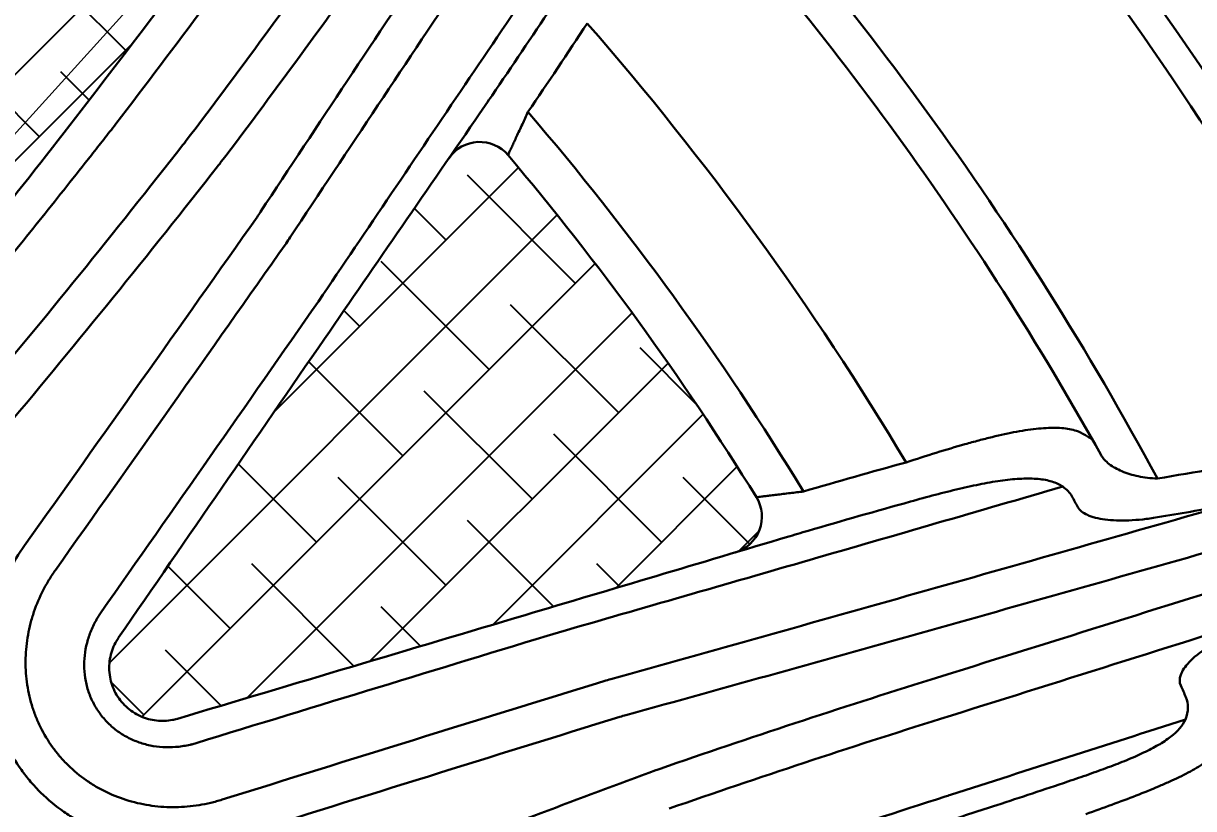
# Model space of a CAD drawing. Header units: inches. Extents: x 975 to 1816, y 133 to 420.
# Drawn here: x 1582.65 to 1601.83, y 296.16 to 309.02 of the extents above; entities that cross this region are included whole.
import ezdxf

# ---------------------------------------------------------------- set-up
doc = ezdxf.new("R2010")
doc.units = ezdxf.units.IN
doc.header["$MEASUREMENT"] = 0
doc.linetypes.add('CENTER', pattern=[2, 1.25, -0.25, 0.25, -0.25])
doc.layers.get('0').update_dxf_attribs({"lineweight": 30})
doc.layers.add('Center', color=1, linetype='CENTER', lineweight=18)
doc.layers.add('FORMAT', color=7, linetype='Continuous')
doc.styles.add('TCVN', font='tcvn+7284-2003r.ttf', dxfattribs={"height": 2.5})
doc.dimstyles.new('TCVN', dxfattribs={"dimtxt": 2.5, "dimasz": 3, "dimexe": 0.1, "dimexo": 0.0625, "dimgap": 0.09, "dimtad": 0, "dimtoh": 1, "dimdec": 0, "dimzin": 0, "dimdsep": 46, "dimtxsty": 'TCVN', "dimcen": 0.09, "dimclrd": 2, "dimclre": 2, "dimclrt": 1, "dimadec": 0, "dimazin": 0, "dimtfac": 1, "dimtdec": 0, "dimtofl": 0, "dimtmove": 0, "dimatfit": 3, "dimfxl": 1, "dimtolj": 1, "dimtzin": 0, "dimlwd": 18, "dimlwe": 18, "dimarcsym": 0})
pattern_1 = [(45, (0, 0), (-0.7071067811865476, 0.7071067811865476), []), (135, (0, 0), (-2.121320343559642, 0.7071067811865477), [2.5, -1.5])]

# ---------------------------------------------------------------- blocks, each defined once
blk = doc.blocks.new('*D74')
at = {"layer": 'Center', "color": 2, "linetype": 'Continuous', "lineweight": 18, "transparency": 16777216}
for p, q in [((1611.119503879612, 353.3944223438949), (1591.19814560088, 326.2673671828961)), ((1614.119503879613, 353.394422343895), (1611.119503879612, 353.3944223438949))]:
    blk.add_line(p, q, dxfattribs=at)
at = {"layer": 'Center', "color": 2, "lineweight": 18, "transparency": 16777216}
for p, q in [((1554.505716209793, 276.4255789259862), (1554.685716209793, 276.4255789259863)), ((1554.595716209793, 276.3355789259863), (1554.595716209793, 276.5155789259861))]:
    blk.add_line(p, q, dxfattribs=at)
at = {"layer": 'Center', "color": 2, "transparency": 16777216}
blk.add_solid([(1590.795142869767, 326.5633212312131), (1591.601148331993, 325.9714131345792), (1589.422421310978, 323.8493507962162)], dxfattribs=at)
at = {"layer": 'Defpoints', "color": 0, "transparency": 16777216}
for p in [(1589.422421310978, 323.8493507962162), (1519.769011108607, 229.0018070557562)]:
    blk.add_point(p, dxfattribs=at)
at = {"layer": 'Center', "color": 1, "transparency": 16777216, "insert": (1617.209503879613, 353.3944223438949), "char_height": 2.5, "attachment_point": 5, "style": 'TCVN'}
blk.add_mtext('\\A1;∅118', dxfattribs=at)
blk = doc.blocks.new('*D75')
at = {"layer": 'Center', "color": 2, "linetype": 'Continuous', "lineweight": 18, "transparency": 16777216}
for p, q in [((1614.022060427588, 341.9584948970437), (1566.443260347667, 289.4905608741471)), ((1617.022060427588, 341.9584948970437), (1614.022060427588, 341.9584948970437))]:
    blk.add_line(p, q, dxfattribs=at)
at = {"layer": 'Center', "color": 2, "lineweight": 18, "transparency": 16777216}
for p, q in [((1554.505716209793, 276.4255789259865), (1554.685716209793, 276.4255789259865)), ((1554.595716209793, 276.3355789259866), (1554.595716209793, 276.5155789259866))]:
    blk.add_line(p, q, dxfattribs=at)
at = {"layer": 'Center', "color": 2, "transparency": 16777216}
blk.add_solid([(1566.072871337685, 289.8264358230264), (1566.813649357649, 289.154685925268), (1564.428010654392, 287.2682268142552)], dxfattribs=at)
at = {"layer": 'Defpoints', "color": 0, "transparency": 16777216}
for p in [(1564.428010654392, 287.2682268142552), (1544.763421765194, 265.5829310377179)]:
    blk.add_point(p, dxfattribs=at)
at = {"layer": 'Center', "color": 1, "transparency": 16777216, "insert": (1619.737060427588, 341.9584948970437), "char_height": 2.5, "attachment_point": 5, "style": 'TCVN'}
blk.add_mtext('\\A1;∅29', dxfattribs=at)

msp = doc.modelspace()

# ---------------------------------------------------------------- hatches: boundary and pattern name
at = {"layer": 'FORMAT'}
h = msp.add_hatch(dxfattribs=at)
h.set_pattern_fill('ANSI38', color=3, scale=8)
h.set_pattern_definition(pattern_1)
h.paths.add_polyline_path([(1554.595716209793, 336.2636068212562, 0.414213562373095), (1494.667688314523, 276.3355789259863, 0.414213562373095), (1554.595716209793, 216.4075510307163), (1554.595716209793, 217.5875510307165, -0.4142135623730951), (1495.757688314523, 276.4255789259864, -0.4142135623730951), (1554.595716209793, 335.2636068212563)])
h.paths.add_polyline_path([(1554.595716209793, 336.2636068212562), (1554.595716209793, 335.2636068212563, -0.4142135623730951), (1613.433744105063, 276.4255789259864, -0.4142135623730951), (1554.595716209793, 217.5875510307165), (1554.595716209793, 216.4075510307163, 0.414213562373095), (1614.523744105063, 276.3355789259863, 0.414213562373095)])
h.paths.add_polyline_path([(1560.855499231678, 334.3342656695384), (1566.534810445013, 333.4354196637688), (1567.472736711903, 339.3616574515965), (1561.793425498568, 340.2605034573661)], flags=9)
h = msp.add_hatch(dxfattribs=at)
h.set_pattern_fill('ANSI38', color=3, scale=8)
h.set_pattern_definition(pattern_1)
edge = h.paths.add_edge_path()
edge.add_spline(control_points=[(1585.09372971494, 297.6097111451003), (1585.011545229581, 297.5938584004538), (1584.922982078155, 297.5894635040532), (1584.834697207075, 297.5990847137381)], knot_values=[0.009254167133850674, 0.009254167133850674, 0.009254167133850674, 0.009254167133850674, 0.01065350302565996, 0.01065350302565996, 0.01065350302565996, 0.01065350302565996], degree=3, periodic=0)
edge.add_spline(control_points=[(1584.834697207075, 297.5990847137381), (1584.745777287315, 297.6087751304845), (1584.654949832194, 297.633077547466), (1584.570692411603, 297.6711520821382)], knot_values=[0.007842854866893234, 0.007842854866893234, 0.007842854866893234, 0.007842854866893234, 0.009254167133850676, 0.009254167133850676, 0.009254167133850676, 0.009254167133850676], degree=3, periodic=0)
edge.add_spline(control_points=[(1584.570692411603, 297.6711520821382), (1584.485667844704, 297.7095732775381), (1584.405023397348, 297.7630386267993), (1584.336001643447, 297.8273235877409)], knot_values=[0.006418569975693919, 0.006418569975693919, 0.006418569975693919, 0.006418569975693919, 0.00784285486689323, 0.00784285486689323, 0.00784285486689323, 0.00784285486689323], degree=3, periodic=0)
edge.add_spline(control_points=[(1584.336001643447, 297.8273235877409), (1584.267436389365, 297.8911833773233), (1584.208418561949, 297.9674526641868), (1584.163797077866, 298.0499115456956)], knot_values=[0.005004271222371722, 0.005004271222371722, 0.005004271222371722, 0.005004271222371722, 0.00641856997569392, 0.00641856997569392, 0.00641856997569392, 0.00641856997569392], degree=3, periodic=0)
edge.add_spline(control_points=[(1584.163797077866, 298.0499115456956), (1584.119587653578, 298.1316089556766), (1584.088321317911, 298.2216139879577), (1584.072262778202, 298.3123550961881)], knot_values=[0.003603259343549677, 0.003603259343549677, 0.003603259343549677, 0.003603259343549677, 0.005004271222371723, 0.005004271222371723, 0.005004271222371723, 0.005004271222371723], degree=3, periodic=0)
edge.add_spline(control_points=[(1584.072262778202, 298.3123550961881), (1584.054870646592, 298.410631858913), (1584.054944723785, 298.5127373079407), (1584.070986567941, 298.608175705766)], knot_values=[0.002081712490369221, 0.002081712490369221, 0.002081712490369221, 0.002081712490369221, 0.003603259343549676, 0.003603259343549676, 0.003603259343549676, 0.003603259343549676], degree=3, periodic=0)
edge.add_spline(control_points=[(1584.070986567941, 298.608175705766), (1584.086990508512, 298.7033886022463), (1584.119162228332, 298.7946846264248), (1584.161999861678, 298.8746779504259)], knot_values=[0.0005656201739906884, 0.0005656201739906884, 0.0005656201739906884, 0.0005656201739906884, 0.002081712490369221, 0.002081712490369221, 0.002081712490369221, 0.002081712490369221], degree=3, periodic=0)
edge.add_spline(control_points=[(1584.161999861678, 298.8746779504259), (1584.174938352417, 298.8988387828759), (1584.189788573118, 298.9234925680542), (1584.203622247043, 298.9443786148622)], knot_values=[0.0001137027218268011, 0.0001137027218268011, 0.0001137027218268011, 0.0001137027218268011, 0.0005656201739906881, 0.0005656201739906881, 0.0005656201739906881, 0.0005656201739906881], degree=3, periodic=0)
edge.add_spline(control_points=[(1584.212695722088, 298.9578044395939), (1585.342602389342, 300.5965962492851), (1586.469005976803, 302.2303072689966), (1587.588037192861, 303.8533255631731)], knot_values=[0, 0, 0, 0, 1, 1, 1, 1], degree=3, periodic=0)
edge.add_spline(control_points=[(1587.588037192861, 303.8533255631731), (1588.265772938643, 304.836298601134), (1588.946339662689, 305.8233776277809), (1589.628781525613, 306.813176314666)], knot_values=[0.1983692280355167, 0.1983692280355167, 0.1983692280355167, 0.1983692280355167, 1, 1, 1, 1], degree=3, periodic=0)
edge.add_arc((1590.130160229912, 306.4674880231721), 0.6089999999999338, 40.21220339201341, 145.4146914502996, ccw=False)
edge.add_arc((1554.595716209793, 276.4255789259872), 47.14084945843492, 31.787796607986593, 40.21220339201261, ccw=False)
edge.add_arc((1594.148016706499, 300.9373830097483), 0.6089999999999999, -73.414691450313, 31.787796607988923, ccw=False)
edge.add_spline(control_points=[(1594.321851268486, 300.3537199690655), (1593.169608827766, 300.0105432626051), (1592.020533964209, 299.6683099675827), (1590.876241244023, 299.3275009563342)], knot_values=[0, 0, 0, 0, 0.8016310740845489, 0.8016310740845489, 0.8016310740845489, 0.8016310740845489], degree=3, periodic=0)
edge.add_spline(control_points=[(1590.876241244023, 299.3275009563342), (1588.986860754552, 298.7647796481151), (1587.085028284904, 298.1983497197347), (1585.177286102495, 297.6301596793417)], knot_values=[0, 0, 0, 0, 1, 1, 1, 1], degree=3, periodic=0)
h.paths.add_polyline_path([(1584.085056992498, 282.6338444026755), (1589.085056992498, 282.6338444026755), (1589.085056992498, 288.6338444026755), (1584.085056992498, 288.6338444026755)], flags=9)
h.paths.add_polyline_path([(1553.095131368352, 311.564512335263), (1556.095131368352, 311.564512335263), (1556.095131368352, 317.564512335263), (1553.095131368352, 317.564512335263)], flags=9)
h = msp.add_hatch(dxfattribs=at)
h.set_pattern_fill('ANSI38', color=3, scale=8)
h.set_pattern_definition([(45, (1579.375642715103, 312.1128708577362), (-0.7071067811865476, 0.7071067811865476), []), (135, (1579.375642715103, 312.1128708577362), (-2.121320343559642, 0.7071067811865477), [2.5, -1.5])])
edge = h.paths.add_edge_path()
edge.add_spline(control_points=[(1583.414641419272, 307.3510824555394), (1584.298987844265, 308.489652109527), (1585.172242466553, 309.6456313742179), (1586.032262951268, 310.816925810743)], knot_values=[0, 0, 0, 0, 0.8877552836719962, 0.8877552836719962, 0.8877552836719962, 0.8877552836719962], degree=3, periodic=0)
edge.add_arc((1585.540693586752, 311.176426241728), 0.609000000000018, 323.8207987503113, 408.3155353984253)
edge.add_arc((1554.595716209792, 276.4255789259869), 47.14084945843526, 48.3155353984174, 59.6844646015827)
edge.add_arc((1578.083212096177, 316.5946036964433), 0.6090000000000293, 59.68446460159142, 144.7074866768826)
edge.add_spline(control_points=[(1575.102080211933, 313.3905116893189), (1575.911646226393, 314.5834124918572), (1576.741197320094, 315.7711442287296), (1577.589403581183, 316.951022201193)], knot_values=[0.1122447163091316, 0.1122447163091316, 0.1122447163091316, 0.1122447163091316, 0.9999999999999999, 0.9999999999999999, 0.9999999999999999, 0.9999999999999999], degree=3, periodic=0)
edge.add_spline(control_points=[(1575.102048231548, 313.3904645659966), (1574.173260285544, 312.0218884253684), (1573.262249374466, 310.6340157129682), (1571.92341840631, 308.5232391141046), (1571.481741408383, 307.8147961186631), (1570.607707534213, 306.3881024409738), (1570.175197018506, 305.6695916934505), (1568.892801216473, 303.5008045822807), (1568.06291799105, 302.0455511325888), (1566.461057413276, 299.132112143248), (1565.688561067285, 297.6741214250756), (1564.939984443965, 296.2072960503235)], knot_values=[0, 0, 0, 0, 0.2499999999999997, 0.2499999999999997, 0.3749999999999996, 0.3749999999999996, 0.4999999999999993, 0.4999999999999993, 0.7499999999999996, 0.7499999999999996, 0.9973512721358143, 0.9973512721358143, 0.9973512721358143, 0.9973512721358143], degree=3, periodic=0)
edge.add_arc((1554.505716209793, 276.4255789259863), 22.3649342938885, 45.44178894970838, 62.18968447370389, ccw=False)
edge.add_spline(control_points=[(1570.197704380011, 292.3614439240246), (1570.778458818105, 292.9427944983623), (1571.355701319887, 293.5295585748355), (1572.509084219298, 294.7201690788997), (1573.085338192058, 295.324360897106), (1574.80163876682, 297.1522548137119), (1575.929226939352, 298.3912707350692), (1577.595304354513, 300.2808230939389), (1578.144885297669, 300.914084139564), (1579.231450105606, 302.1859906987481), (1579.768626788237, 302.8248547266788), (1581.36204750544, 304.7500566438719), (1582.400189445297, 306.0450067424476), (1583.414606484812, 307.3510374784794)], knot_values=[0.00158669750916384, 0.00158669750916384, 0.00158669750916384, 0.00158669750916384, 0.1249999999999999, 0.1249999999999999, 0.2499999999999998, 0.2499999999999998, 0.4999999999999992, 0.4999999999999992, 0.6249999999999991, 0.6249999999999991, 0.749999999999999, 0.749999999999999, 1, 1, 1, 1], degree=3, periodic=0)
edge = h.paths.add_edge_path()
edge.add_spline(control_points=[(1564.939984443966, 296.207296050324), (1564.931986380423, 296.1916239571972), (1564.923991047451, 296.1759508555451), (1564.915998444745, 296.1602767456048)], knot_values=[0.9973512721357821, 0.9973512721357821, 0.9973512721357821, 0.9973512721357821, 0.9999940626401308, 0.9999940626401308, 0.9999940626401308, 0.9999940626401308], degree=3, periodic=0)
edge.add_spline(control_points=[(1564.915998603455, 296.1602770568471), (1564.888467476458, 296.1062863951428), (1564.86089034061, 296.0521299980632), (1564.833267627348, 295.9978074471654)], knot_values=[1.481800884249389e-06, 1.481800884249389e-06, 1.481800884249389e-06, 1.481800884249389e-06, 1, 1, 1, 1], degree=3, periodic=0)
edge.add_spline(control_points=[(1564.833267627348, 295.9978074471654), (1564.789284938454, 295.9113115322457), (1564.749521639347, 295.8235831450854), (1564.67811603377, 295.6457433362513), (1564.64641977268, 295.5553926380643), (1564.564175608894, 295.2838926510054), (1564.526007703347, 295.1016808997372), (1564.492065853817, 294.8262375844852), (1564.484663045013, 294.7340648716072), (1564.477708768062, 294.5488625613757), (1564.478192137903, 294.4555455253982), (1564.491475317429, 294.1780570588095), (1564.515848635366, 293.9953076917548), (1564.576062230457, 293.7232792787157), (1564.600105927414, 293.632949560453), (1564.656601466146, 293.4527849473625), (1564.689168655172, 293.3627733257413), (1564.798338397735, 293.0982106005724), (1564.886696033225, 292.9274563236263), (1565.045225722148, 292.6794133840315), (1565.102427923715, 292.5981011763848), (1565.226476506223, 292.4383345627125), (1565.29244427889, 292.361062778603), (1565.431344653117, 292.2129850193705), (1565.504433585832, 292.1419756153812), (1565.658134548923, 292.0061822413352), (1565.73904609737, 291.9411833738097), (1565.907448863686, 291.8187836849083), (1565.994835999459, 291.7614969118733), (1566.172236681515, 291.6568291210468), (1566.262427948632, 291.609262360579), (1566.445681642796, 291.5231639765635), (1566.538742770421, 291.4846345807742), (1566.727721708527, 291.4163875908176), (1566.823909675937, 291.3866267232518), (1567.016509714682, 291.3365361792295), (1567.112883994117, 291.3161926943934), (1567.303881684898, 291.2845638108203), (1567.398818575438, 291.2731947289108), (1567.682402770444, 291.2515717776396), (1567.869809907322, 291.2536810811458), (1568.149851797672, 291.2808566404187), (1568.242320148564, 291.2939016963296), (1568.424411839465, 291.3274997861159), (1568.514263692671, 291.348075677342), (1568.780595658575, 291.4210056263148), (1568.953896359257, 291.4844575998109), (1569.292770099264, 291.6429172561576), (1569.454910853429, 291.7364191930725), (1569.762834733681, 291.9513768037402), (1569.90898123795, 292.0729919976192), (1570.046434314466, 292.2102201433938)], knot_values=[0, 0, 0, 0, 0.03124999999999984, 0.03124999999999984, 0.06249999999999968, 0.06249999999999968, 0.1249999999999987, 0.1249999999999987, 0.1562499999999982, 0.1562499999999982, 0.1874999999999978, 0.1874999999999978, 0.2499999999999982, 0.2499999999999982, 0.2812499999999985, 0.2812499999999985, 0.3124999999999988, 0.3124999999999988, 0.3750000000000006, 0.3750000000000006, 0.4062500000000011, 0.4062500000000011, 0.4375000000000015, 0.4375000000000015, 0.4687500000000019, 0.4687500000000019, 0.5000000000000023, 0.5000000000000023, 0.5312500000000028, 0.5312500000000028, 0.5625000000000031, 0.5625000000000031, 0.5937500000000036, 0.5937500000000036, 0.6250000000000039, 0.6250000000000039, 0.6562500000000043, 0.6562500000000043, 0.6875000000000047, 0.6875000000000047, 0.7500000000000053, 0.7500000000000053, 0.781250000000005, 0.781250000000005, 0.8125000000000047, 0.8125000000000047, 0.8750000000000031, 0.8750000000000031, 0.9375000000000016, 0.9375000000000016, 1, 1, 1, 1], degree=3, periodic=0)
edge.add_spline(control_points=[(1570.046434314466, 292.2102201433938), (1570.089561531357, 292.2532767861147), (1570.132544991209, 292.2962389161697), (1570.175385412721, 292.3391064417365)], knot_values=[0, 0, 0, 0, 0.9999950961082736, 0.9999950961082736, 0.9999950961082736, 0.9999950961082736], degree=3, periodic=0)
edge.add_spline(control_points=[(1570.175385437251, 292.3391064662824), (1570.18282566006, 292.3465513963436), (1570.190265308153, 292.3539972160636), (1570.197704380011, 292.3614439240246)], knot_values=[5.856511120159743e-06, 5.856511120159743e-06, 5.856511120159743e-06, 5.856511120159743e-06, 0.00158669750916384, 0.00158669750916384, 0.00158669750916384, 0.00158669750916384], degree=3, periodic=0)
edge.add_arc((1554.505716209793, 276.4255789259864), 22.36493429388836, 45.44178894970827, 62.18968447370253)
h.paths.add_polyline_path([(1537.243808106908, 292.4486000115661), (1542.493808106908, 292.4486000115661), (1542.493808106908, 298.4486000115661), (1537.243808106908, 298.4486000115661)], flags=9)

# ---------------------------------------------------------------- linework, layer by layer
for radius in [58.8380278952699, 58.4030278952699, 57.08507566618621]:
    msp.add_circle((1554.595716209793, 276.4255789259864), radius)
for centre, radius, start, end in [((1554.595716209793, 276.4255789259864), 56.59298112867658, 27.11874919822699, 44.8812508017789), ((1554.595716209793, 276.4255789259864), 52.98550985273558, 28.32161408862386, 43.67838591136719), ((1554.595716209793, 276.4255789259864), 52.36155712149036, 29.16907620466799, 42.83092379532769), ((1554.595716209793, 276.4255789259864), 49.53270725694753, 30.85318686609788, 41.14681313389973), ((1554.595716209793, 276.4255789259864), 47.84806192457121, 31.39453723787193, 40.60546276212933), ((1590.130160229912, 306.4674880231721), 0.6089999999999912, 40.21220339200984, 145.4146914503102), ((1554.595716209793, 276.4255789259864), 47.14084945843546, 31.78779660798754, 40.21220339201109), ((1594.148016706499, 300.9373830097483), 0.6089999999999833, 286.5853085496848, 31.78779660798892)]:
    msp.add_arc(centre, radius, start, end)
for points, knots in [([(1586.539708653781, 305.9318737186245), (1587.484948862918, 307.3627020383868), (1588.43779313615, 308.7980304983408), (1590.356848813104, 311.6776529044521), (1591.321092781227, 313.1189765307332), (1592.288901689638, 314.5617960894494)], [0, 0, 0, 0, 0.5, 0.5, 1, 1, 1, 1]), ([(1592.824604696485, 314.1897673228524), (1591.849022819948, 312.7394000616289), (1590.876755812688, 311.2905597061407), (1588.941033012776, 308.3960743659175), (1587.979722593803, 306.9536543963909), (1587.025380247132, 305.5155622709416)], [0, 0, 0, 0, 0.5, 0.5, 1, 1, 1, 1]), ([(1587.487361290673, 304.461781627397), (1588.285224604604, 305.6428041445863), (1589.087173726067, 306.8281723048057), (1590.293632828544, 308.6091441444578), (1590.696444582029, 309.2033927949703), (1591.503370875298, 310.3931090702084), (1591.907571206346, 310.9887029334778), (1592.311945154639, 311.5842365550629)], [0, 0, 0, 0, 0.4999999999999998, 0.4999999999999998, 0.7499999999999999, 0.7499999999999999, 1, 1, 1, 1]), ([(1570.175302746278, 292.3390237230531), (1570.763615160031, 292.9277074899954), (1571.348334283761, 293.5219537537481), (1572.509084219298, 294.7201690788997), (1573.085338192058, 295.324360897106), (1574.80163876682, 297.1522548137119), (1575.929226939352, 298.3912707350692), (1577.595304354513, 300.2808230939389), (1578.144885297669, 300.914084139564), (1579.231450105606, 302.1859906987481), (1579.768626788237, 302.8248547266788), (1581.36204750544, 304.7500566438719), (1582.400189445297, 306.0450067424476), (1583.414606484812, 307.3510374784794)], [0, 0, 0, 0, 0.1249999999999999, 0.1249999999999999, 0.2499999999999998, 0.2499999999999998, 0.4999999999999992, 0.4999999999999992, 0.6249999999999991, 0.6249999999999991, 0.749999999999999, 0.749999999999999, 1, 1, 1, 1]), ([(1584.169634157325, 307.3731235660279), (1584.10311037179, 307.2881045844283), (1584.03607322888, 307.2025990374892), (1583.90223056883, 307.0322234025439), (1583.701184857053, 306.7768090572238), (1583.230104237546, 306.1818878031576), (1582.280031613519, 304.9962421007752), (1581.452066996005, 303.987219553719), (1580.335905958593, 302.6483913005449), (1579.771721429483, 301.9822451099287), (1578.631018259143, 300.6565693514626), (1578.054351783006, 299.99687344722), (1576.306573637197, 298.0288847242042), (1575.122043201178, 296.7365831191517), (1573.31700387102, 294.8282165710867), (1572.711558973892, 294.1981048019396), (1571.797832039356, 293.2618721274127), (1571.339578599344, 292.7959896338342), (1570.802535628897, 292.2563526686749), (1570.571859013196, 292.0259120981368), (1570.417960295796, 291.8724698430804), (1570.340709327603, 291.7955983275357), (1570.263890341236, 291.7193047979036)], [0, 0, 0, 0, 0.01562500000000042, 0.01562500000000042, 0.03125000000000084, 0.0625000000000012, 0.1250000000000008, 0.2500000000000006, 0.2500000000000006, 0.3750000000000003, 0.3750000000000003, 0.5000000000000001, 0.5000000000000001, 0.7499999999999999, 0.7499999999999999, 0.8749999999999999, 0.8749999999999999, 0.9374999999999999, 0.96875, 0.984375, 0.984375, 1, 1, 1, 1]), ([(1590.830182430601, 307.367632335784), (1590.796496403276, 307.2954623539206), (1590.76485746034, 307.2274578719675), (1590.722370286251, 307.1359199149396), (1590.708961370648, 307.1069913254913), (1590.683746426406, 307.0525329546296), (1590.672023602007, 307.0271825179346), (1590.651016099164, 306.9817138986606), (1590.641629178646, 306.9613749056414), (1590.625174736028, 306.9256987655477), (1590.618059104175, 306.9102570891738), (1590.601052324254, 306.8733349959862), (1590.595228278143, 306.8606708184644), (1590.595228278143, 306.8606708184644)], [0, 0, 0, 0, 0.2499999999999944, 0.2499999999999944, 0.3749999999999917, 0.3749999999999917, 0.4999999999999889, 0.4999999999999889, 0.6249999999999861, 0.6249999999999861, 0.7499999999999833, 0.7499999999999833, 1, 1, 1, 1]), ([(1570.710113683924, 290.7119384365498), (1572.002988727567, 291.988186513853), (1573.278435586565, 293.2874891824631), (1575.164959816645, 295.2713840400088), (1575.78935414121, 295.9385136045156), (1576.719225344218, 296.9480048872356), (1577.028062075822, 297.2859685381717), (1577.643482958867, 297.9648422680308), (1577.950173974373, 298.3058745035787), (1579.474912734497, 300.0150025032893), (1580.668977375142, 301.3972983468294), (1582.422122256521, 303.4927957308776), (1583.000171548838, 304.1949742243824), (1584.143704312793, 305.6065977100095), (1584.709403286514, 306.3163285157067), (1585.267595654763, 307.0280566800221)], [0, 0, 0, 0, 0.2500000000000002, 0.2500000000000002, 0.3750000000000002, 0.3750000000000002, 0.4375000000000003, 0.4375000000000003, 0.5000000000000003, 0.5000000000000003, 0.7500000000000004, 0.7500000000000004, 0.8750000000000002, 0.8750000000000002, 1, 1, 1, 1]), ([(1585.836541720439, 306.675387306619), (1585.27232695435, 305.9570105945034), (1584.70052351536, 305.2406506398024), (1583.544646220897, 303.8158431071735), (1582.960354559739, 303.1071070758294), (1581.18826890949, 300.9920440715021), (1579.981292890811, 299.5968466931554), (1578.440039831957, 297.8717857397479), (1578.130025838639, 297.5275754349365), (1577.507933366457, 296.8423775567518), (1577.19574679954, 296.5012666127941), (1576.255783176311, 295.482378539448), (1575.624603427977, 294.8090444915913), (1573.717542838578, 292.8067245661803), (1572.428167691497, 291.4953870210531), (1571.121079744453, 290.2073981243144)], [0, 0, 0, 0, 0.1250000000000001, 0.1250000000000001, 0.2500000000000003, 0.2500000000000003, 0.5, 0.5, 0.5625000000000001, 0.5625000000000001, 0.6250000000000001, 0.6250000000000001, 0.7500000000000001, 0.7500000000000001, 1, 1, 1, 1]), ([(1587.025380247132, 305.5155622709417), (1587.003186569758, 305.4821187663358), (1586.981009491132, 305.4486575940958), (1586.958848986845, 305.4151789314993), (1586.958839502509, 305.4151646031753), (1586.95883001818, 305.4151502748455), (1586.958820533846, 305.4151359465175)], [0, 0, 0, 0, 0.0006098362162335418, 0.0006098362162335418, 0.0006098362162335418, 0.0006100972162335455, 0.0006100972162335455, 0.0006100972162335455, 0.0006100972162335455]), ([(1597.118763006979, 301.8279327398903), (1597.287474786651, 301.8829160160223), (1597.452068832499, 301.935420795008), (1597.773685732168, 302.034790937702), (1597.930705707714, 302.0816591249497), (1598.160755249041, 302.1467613099505), (1598.236833827202, 302.1676707245653), (1598.385238231693, 302.2070124578277), (1598.457601148342, 302.2254621611379), (1598.669408413006, 302.2769818265581), (1598.803595076316, 302.3062434483304), (1598.994818653902, 302.3414830044874), (1599.056877665163, 302.3517823302089), (1599.177637047468, 302.3692461562039), (1599.236267797075, 302.3763857663175), (1599.404375173047, 302.3925107635843), (1599.507124714638, 302.3963818039863), (1599.695118152572, 302.3895457924576), (1599.780423161845, 302.378827502682), (1599.933309378116, 302.3413909224413), (1599.999707999762, 302.3149747621271), (1600.170742758302, 302.2063783567597)], [0, 0, 0, 0, 0.1249999999999972, 0.1249999999999972, 0.2499999999999944, 0.2499999999999944, 0.3124999999999952, 0.3124999999999952, 0.3749999999999959, 0.3749999999999959, 0.4999999999999981, 0.4999999999999981, 0.5624999999999992, 0.5624999999999992, 0.6250000000000004, 0.6250000000000004, 0.7500000000000003, 0.7500000000000003, 0.8750000000000002, 0.8750000000000002, 1, 1, 1, 1]), ([(1601.238778259635, 301.562981675055), (1601.85750290251, 301.6664728017821), (1602.475787153751, 301.7717396040586), (1603.711406608172, 301.9863067331578), (1604.328619370536, 302.0962324822127), (1604.946117041825, 302.2043652667472)], [0, 0, 0, 0, 0.5, 0.5, 1, 1, 1, 1]), ([(1600.317056012387, 301.945997238445), (1600.346655421641, 301.8929681449597), (1600.391558690894, 301.8445562275676), (1600.478426045385, 301.7778703562503), (1600.510657921111, 301.7567463587475), (1600.580057689863, 301.717499436654), (1600.617393849764, 301.6992414200261), (1600.69735182861, 301.665488663876), (1600.740234284369, 301.6499301859118), (1600.829581274072, 301.6224164679363), (1600.876175730533, 301.6103781003133), (1601.021981841028, 301.5796998371583), (1601.127992714536, 301.5664136162683), (1601.238778259635, 301.562981675055)], [0, 0, 0, 0, 0.2499999999999906, 0.2499999999999906, 0.374999999999993, 0.374999999999993, 0.4999999999999953, 0.4999999999999953, 0.6249999999999977, 0.6249999999999977, 0.7500000000000001, 0.7500000000000001, 1, 1, 1, 1]), ([(1599.68854235981, 301.4312215272679), (1599.637288237518, 301.4656166686783), (1599.57779556045, 301.4930622183783), (1599.441767170418, 301.534723223152), (1599.366498245238, 301.5485548206004), (1599.201636315614, 301.5638273761836), (1599.1120355178, 301.5652644340405), (1598.966336944821, 301.5589023505959), (1598.915666577263, 301.55533294219), (1598.811892506716, 301.5455954441737), (1598.758717600223, 301.5394358503478), (1598.595352618509, 301.5174482963393), (1598.481338817727, 301.4981284443913), (1598.302447072533, 301.4632465504454), (1598.24150053321, 301.4506310497642), (1598.116887447819, 301.4235562712471), (1598.053349597819, 301.4091203329169), (1597.733585092408, 301.3338450638578), (1597.467655423191, 301.2632649095632), (1597.190619935135, 301.1861343672875)], [0, 0, 0, 0, 0.1250000000000035, 0.1250000000000035, 0.250000000000007, 0.250000000000007, 0.3750000000000105, 0.3750000000000105, 0.4375000000000107, 0.4375000000000107, 0.5000000000000108, 0.5000000000000108, 0.6250000000000074, 0.6250000000000074, 0.6875000000000058, 0.6875000000000058, 0.750000000000004, 0.750000000000004, 1, 1, 1, 1]), ([(1599.68854235981, 301.4312215272679), (1598.997196275845, 301.2306686145672), (1598.30584902023, 301.0303001548045), (1596.925011881199, 300.6305114126806), (1596.235372375223, 300.4310476644673), (1594.857621630525, 300.0330065732699), (1594.169446342961, 299.8344108029038), (1592.794870240519, 299.4382041477302), (1592.108391980428, 299.2405711957957), (1591.423806784083, 299.0437292193477)], [0, 0, 0, 0, 0.25, 0.25, 0.5, 0.5, 0.75, 0.75, 1, 1, 1, 1]), ([(1594.665669696502, 301.2581888418987), (1594.665669696502, 301.2581888418987), (1594.679476484815, 301.2598099863374), (1594.719931684915, 301.2645848598814), (1594.736739714504, 301.2665714275228), (1594.775675370031, 301.2711865989544), (1594.797914194625, 301.2738283033872), (1594.847772633672, 301.2797717501659), (1594.875602833583, 301.2830988940884), (1594.934887871852, 301.2902151578922), (1594.966473736047, 301.294019751626), (1595.066777486227, 301.3061545689213), (1595.141462386626, 301.3152588340573), (1595.220423577067, 301.3249837952778)], [0, 0, 0, 0, 0.2499999999999959, 0.2499999999999959, 0.3749999999999964, 0.3749999999999964, 0.499999999999997, 0.499999999999997, 0.6249999999999976, 0.6249999999999976, 0.749999999999998, 0.749999999999998, 1, 1, 1, 1]), ([(1592.283251738337, 298.2787230102854), (1593.945811495646, 298.741946250381), (1595.614976859475, 299.2105535229148), (1598.965863311724, 300.1570611840602), (1600.64417590231, 300.6340078002689), (1602.324969885674, 301.1136364385655)], [0, 0, 0, 0, 0.5, 0.5, 1, 1, 1, 1]), ([(1601.238227575245, 300.9279561934704), (1601.156310588938, 300.9141047378653), (1601.07632504877, 300.9030858355118), (1600.920049364237, 300.8864216875424), (1600.844510231984, 300.8808832818088), (1600.700708700954, 300.8751648652335), (1600.632045463469, 300.8749426312052), (1600.501130065785, 300.8796897289346), (1600.438579487878, 300.8847371305988), (1600.323791331416, 300.8997426703596), (1600.271072516161, 300.9096876914414), (1600.198968920367, 300.9282410173558), (1600.176102198619, 300.9350343108241), (1600.132765387011, 300.9498701423804), (1600.112247981217, 300.9579418301722), (1600.017354618168, 301.0008466250052), (1599.964204651912, 301.0434408317907), (1599.935682944835, 301.0950497462612)], [0, 0, 0, 0, 0.1249999999999985, 0.1249999999999985, 0.249999999999997, 0.249999999999997, 0.3749999999999955, 0.3749999999999955, 0.499999999999994, 0.499999999999994, 0.6249999999999925, 0.6249999999999925, 0.6874999999999943, 0.6874999999999943, 0.7499999999999961, 0.7499999999999961, 1, 1, 1, 1]), ([(1586.135679861134, 295.6982653614448), (1585.821126441332, 295.5998195034909), (1585.499733701721, 295.547740880144), (1585.089266736699, 295.5421811861927), (1585.006559993882, 295.5441344223358), (1584.842032102494, 295.554260378575), (1584.760022088646, 295.5624118698855), (1584.514772462798, 295.5963296690163), (1584.354349418359, 295.6312573061721), (1584.04184425799, 295.7249691252408), (1583.889403115975, 295.7838444894289), (1583.666799491022, 295.8912401760972), (1583.593720605895, 295.9302119697082), (1583.452206281272, 296.0132132306663), (1583.383439862037, 296.0573973501978), (1583.183063316292, 296.1979325071073), (1583.057376978483, 296.3022677280766), (1582.881207728758, 296.4754272199971), (1582.824517074381, 296.5360102953332), (1582.71746395217, 296.6604763172401), (1582.666808548603, 296.7246275167348), (1582.523280323141, 296.9227184498142), (1582.438827128182, 297.062283260491), (1582.329272558974, 297.2830715928906), (1582.29550160417, 297.3589185645952), (1582.234928482277, 297.5117916757907), (1582.207986087549, 297.5890280991873), (1582.136845140205, 297.8230535387898), (1582.102299481021, 297.9821507945494), (1582.058610529503, 298.3064153374514), (1582.049719192756, 298.4726146809843), (1582.057777999254, 298.7992919755905), (1582.074406574214, 298.9610904814272), (1582.117574313619, 299.2015526349319), (1582.135012177372, 299.2813327255692), (1582.176049775227, 299.440135799503), (1582.199753404032, 299.519444971438), (1582.279036144473, 299.7526416613071), (1582.34284936118, 299.9026672287059), (1582.491358860683, 300.1923396330727), (1582.576084188779, 300.3319721767848), (1582.671515120486, 300.466279159427)], [0, 0, 0, 0, 0.1250000000000029, 0.1250000000000029, 0.1562500000000027, 0.1562500000000027, 0.1875000000000024, 0.1875000000000024, 0.2500000000000018, 0.2500000000000018, 0.3125000000000013, 0.3125000000000013, 0.3437500000000001, 0.3437500000000001, 0.3749999999999988, 0.3749999999999988, 0.4374999999999982, 0.4374999999999982, 0.4687499999999975, 0.4687499999999975, 0.4999999999999968, 0.4999999999999968, 0.5624999999999957, 0.5624999999999957, 0.5937499999999957, 0.5937499999999957, 0.6249999999999956, 0.6249999999999956, 0.6874999999999954, 0.6874999999999954, 0.7499999999999953, 0.7499999999999953, 0.8124999999999953, 0.8124999999999953, 0.8437499999999958, 0.8437499999999958, 0.8749999999999963, 0.8749999999999963, 0.9374999999999982, 0.9374999999999982, 1, 1, 1, 1]), ([(1602.513248935341, 300.489189391829), (1600.841917823519, 300.0145874980913), (1599.173102916696, 299.5429116674161), (1595.841296993483, 298.6076054918409), (1594.182055989688, 298.1450164766982), (1592.529106677434, 297.6881745643625)], [0, 0, 0, 0, 0.5, 0.5, 1, 1, 1, 1]), ([(1583.177837937473, 300.0649407518102), (1583.159266291108, 300.0387645988672), (1583.140740497958, 300.011635263355), (1583.105217991726, 299.957548459062), (1583.087977385611, 299.9302470443988), (1583.037797158881, 299.8475790673223), (1583.006392774102, 299.7914519276649), (1582.91839391986, 299.6199933601417), (1582.867908161869, 299.5016367993038), (1582.805067811772, 299.3177276660325), (1582.786236952569, 299.2551432197006), (1582.753570259246, 299.1297558124301), (1582.739662052962, 299.0667694116555), (1582.705128984492, 298.8769437659201), (1582.691676939235, 298.7492401271931), (1582.684615896698, 298.491449888537), (1582.691244170363, 298.3602265648071), (1582.725084595198, 298.1039125830941), (1582.752051811865, 297.9781746432456), (1582.807829622831, 297.7932602915877), (1582.828979233725, 297.7322382267379), (1582.876582789047, 297.6114723311627), (1582.903161802869, 297.5515248378935), (1582.989495810288, 297.3769727641676), (1583.05613236213, 297.2666739636093), (1583.169499061564, 297.1101900343682), (1583.209524641522, 297.0595236856119), (1583.294144674429, 296.9612447406631), (1583.338966348155, 296.9134231358846), (1583.478212626379, 296.7768512985415), (1583.577602075874, 296.694615829588), (1583.736109161445, 296.5839256428117), (1583.790513872854, 296.5491374304044), (1583.902487811584, 296.4838141238772), (1583.960322505372, 296.4531541947587), (1584.136197244442, 296.3688613437959), (1584.25665787656, 296.32270395143), (1584.441888245093, 296.267674044413), (1584.504387463053, 296.2516959272889), (1584.630905408877, 296.22449788759), (1584.695157183109, 296.2132437285233), (1584.888485201936, 296.1869452090053), (1585.017231508106, 296.1793574938265), (1585.274452897703, 296.182903970195), (1585.402927982465, 296.1940346042801), (1585.595429182153, 296.2249120885381), (1585.659307860079, 296.2375414890446), (1585.754109458247, 296.2598587512938), (1585.785570719748, 296.267864634814), (1585.848216331194, 296.2850029635315), (1585.879811145396, 296.2942638724938), (1585.910446753162, 296.3038273437903)], [0, 0, 0, 0, 0.01562500000000142, 0.01562500000000142, 0.03125000000000284, 0.03125000000000284, 0.06250000000000315, 0.06250000000000315, 0.125000000000004, 0.125000000000004, 0.156250000000005, 0.156250000000005, 0.1875000000000061, 0.1875000000000061, 0.2500000000000081, 0.2500000000000081, 0.3125000000000102, 0.3125000000000102, 0.3750000000000123, 0.3750000000000123, 0.4062500000000133, 0.4062500000000133, 0.4375000000000143, 0.4375000000000143, 0.5000000000000151, 0.5000000000000151, 0.5312500000000143, 0.5312500000000143, 0.5625000000000133, 0.5625000000000133, 0.6250000000000114, 0.6250000000000114, 0.6562500000000105, 0.6562500000000105, 0.6875000000000097, 0.6875000000000097, 0.750000000000006, 0.750000000000006, 0.7812500000000057, 0.7812500000000057, 0.8125000000000052, 0.8125000000000052, 0.8750000000000018, 0.8750000000000018, 0.9374999999999984, 0.9374999999999984, 0.9687499999999978, 0.9687499999999978, 0.9843749999999989, 0.9843749999999989, 1, 1, 1, 1]), ([(1585.409602434194, 297.2098852653662), (1585.341005590846, 297.1924041968272), (1585.271041870062, 297.1795793961147), (1585.130473473313, 297.163594755211), (1585.060349858229, 297.1605269238979), (1584.920422222257, 297.1640672773275), (1584.850617547805, 297.1707174040254), (1584.711342410366, 297.1943644565572), (1584.642437612418, 297.2113224093937), (1584.509245660288, 297.2547811138033), (1584.444497548548, 297.2813931174844), (1584.3188436658, 297.3447752248959), (1584.257756835565, 297.3817485321508), (1584.143769813646, 297.4636692960694), (1584.09032717586, 297.5088547653503), (1583.990656451982, 297.6078121245951), (1583.944109122928, 297.6620734400686), (1583.861465517213, 297.7758914566213), (1583.825025088546, 297.8356578389445), (1583.761772590746, 297.9608265028912), (1583.734778325707, 298.0268509718434), (1583.691978841663, 298.161148257786), (1583.676043795884, 298.2293454685888), (1583.654688466606, 298.3677561254802), (1583.649245913226, 298.4383801093231), (1583.649018404716, 298.6505224037104), (1583.669663447097, 298.7889562097857), (1583.7301104795, 298.9923793294345), (1583.755058851309, 299.0586676256997), (1583.798784680286, 299.1546922777165), (1583.814477301792, 299.1861805283035), (1583.839628028805, 299.2326638168196), (1583.848280824966, 299.2480331307338), (1583.861660781004, 299.2709010339511), (1583.868450998529, 299.2822884464155), (1583.875391434952, 299.2936061544683), (1583.880051788442, 299.3011358015836), (1583.882183105537, 299.3050379515145), (1583.884762194074, 299.3086421317431)], [0, 0, 0, 0, 0.06250000000000039, 0.06250000000000039, 0.1250000000000008, 0.1250000000000008, 0.1875000000000012, 0.1875000000000012, 0.2500000000000016, 0.2500000000000016, 0.3125000000000019, 0.3125000000000019, 0.3750000000000023, 0.3750000000000023, 0.4375000000000027, 0.4375000000000027, 0.5000000000000031, 0.5000000000000031, 0.5625000000000036, 0.5625000000000036, 0.6250000000000039, 0.6250000000000039, 0.6875000000000042, 0.6875000000000042, 0.7500000000000047, 0.7500000000000047, 0.875000000000003, 0.875000000000003, 0.9375000000000026, 0.9375000000000026, 0.9687500000000014, 0.9687500000000014, 0.984375000000002, 0.984375000000002, 0.9921875000000023, 0.9960937500000012, 0.9960937500000012, 1, 1, 1, 1]), ([(1583.883570963852, 299.3099165621582), (1583.883580829574, 299.3099308510372), (1583.883590695337, 299.3099451398986), (1583.883600561126, 299.309959428721), (1583.898052988076, 299.3308911718171), (1583.912573016233, 299.3517559505888), (1583.927154102322, 299.3725455108759)], [-2.609999999878362e-07, -2.609999999878362e-07, -2.609999999878362e-07, -2.609999999878362e-07, 0, 0, 0, 0.0003823397616894518, 0.0003823397616894518, 0.0003823397616894518, 0.0003823397616894518]), ([(1584.205081507524, 298.9465745676879), (1584.204605299532, 298.9458603013973), (1584.204118844866, 298.9451283770318), (1584.203622247043, 298.9443786148622), (1584.189788573118, 298.9234925680542), (1584.174938352417, 298.8988387828759), (1584.161999861678, 298.8746779504259), (1584.119162228332, 298.7946846264248), (1584.086990508512, 298.7033886022463), (1584.070986567941, 298.608175705766), (1584.054944723785, 298.5127373079407), (1584.054870646592, 298.410631858913), (1584.072262778202, 298.3123550961881), (1584.088321317911, 298.2216139879577), (1584.119587653578, 298.1316089556766), (1584.163797077866, 298.0499115456956), (1584.208418561949, 297.9674526641868), (1584.267436389365, 297.8911833773233), (1584.336001643447, 297.8273235877409), (1584.405023397348, 297.7630386267993), (1584.485667844704, 297.7095732775381), (1584.570692411603, 297.6711520821382), (1584.654949832194, 297.633077547466), (1584.745777287315, 297.6087751304845), (1584.834697207075, 297.5990847137381), (1584.922982078155, 297.5894635040532), (1585.011545229581, 297.5938584004538), (1585.09372971494, 297.6097111451003), (1585.119649925879, 297.6147109511269), (1585.148672887747, 297.6219041055112), (1585.168895155611, 297.6277064020554)], [9.754431223841148e-05, 9.754431223841148e-05, 9.754431223841148e-05, 9.754431223841148e-05, 0.0001137027218268011, 0.0001137027218268011, 0.0001137027218268011, 0.0005656201739906881, 0.0005656201739906881, 0.0005656201739906881, 0.002081712490369221, 0.002081712490369221, 0.002081712490369221, 0.003603259343549676, 0.003603259343549676, 0.003603259343549676, 0.005004271222371722, 0.005004271222371722, 0.005004271222371722, 0.00641856997569392, 0.00641856997569392, 0.00641856997569392, 0.007842854866893232, 0.007842854866893232, 0.007842854866893232, 0.009254167133850674, 0.009254167133850674, 0.009254167133850674, 0.01065350302565996, 0.01065350302565996, 0.01065350302565996, 0.01109037539018955, 0.01109037539018955, 0.01109037539018955, 0.01109037539018955]), ([(1601.622323205219, 298.1711892979519), (1601.598982343634, 298.2235001097401), (1601.59842884866, 298.2824181214826), (1601.633096355285, 298.3809766592333), (1601.650604665829, 298.4151665043025), (1601.696991559272, 298.4850284798974), (1601.725923267742, 298.5208752842307), (1601.796004741693, 298.5944932700545), (1601.836722215065, 298.6317437276145), (1601.928122745037, 298.705803856686), (1601.978989856399, 298.7428148332076), (1602.091723045474, 298.8167770229163), (1602.152356198913, 298.8528936616528), (1602.280787801835, 298.9227098889949), (1602.348767425761, 298.9565300657741), (1602.420702380185, 298.9892049748805)], [0, 0, 0, 0, 0.2499999999999992, 0.2499999999999992, 0.3749999999999993, 0.3749999999999993, 0.4999999999999994, 0.4999999999999994, 0.6249999999999996, 0.6249999999999996, 0.7499999999999997, 0.7499999999999997, 0.8749999999999999, 0.8749999999999999, 1, 1, 1, 1]), ([(1592.16717254554, 298.2464544021715), (1592.16718910341, 298.246458994612), (1592.16720566128, 298.2464635870477), (1592.167222219147, 298.2464681794917), (1592.205910291795, 298.2571985958067), (1592.244586851878, 298.2679501800728), (1592.283251738338, 298.2787230102854)], [-2.610000000169794e-07, -2.610000000169794e-07, -2.610000000169794e-07, -2.610000000169794e-07, 0, 0, 0, 0.000609836216236235, 0.000609836216236235, 0.000609836216236235, 0.000609836216236235]), ([(1601.697884679211, 297.6167919394433), (1601.724677287436, 297.6850260801894), (1601.738377999964, 297.7493930428607), (1601.741088276015, 297.8709209939526), (1601.730091213772, 297.9280796270887), (1601.706470863891, 297.9815877719323)], [0, 0, 0, 0, 0.5, 0.5, 1, 1, 1, 1]), ([(1599.77295115984, 296.6006170455932), (1599.887434171706, 296.6392339491097), (1600.000192157824, 296.6778169074209), (1600.22196054868, 296.7555670436517), (1600.329979736943, 296.7943930320019), (1600.538617342849, 296.8723174166624), (1600.63945885805, 296.9114888936463), (1600.833452954326, 296.9913375950346), (1600.927000703972, 297.0322344137796), (1601.100340156268, 297.1145809028195), (1601.180754809435, 297.156257592595), (1601.291318929556, 297.220518968835), (1601.326491868367, 297.2422318441196), (1601.393286584702, 297.2864320248924), (1601.425012706185, 297.309010806367), (1601.571797030852, 297.4224501761477), (1601.653584961394, 297.5159219798993), (1601.697884679211, 297.6167919394433)], [0, 0, 0, 0, 0.1249999999999973, 0.1249999999999973, 0.2499999999999947, 0.2499999999999947, 0.374999999999992, 0.374999999999992, 0.4999999999999893, 0.4999999999999893, 0.6249999999999867, 0.6249999999999867, 0.6874999999999871, 0.6874999999999871, 0.7499999999999876, 0.7499999999999876, 1, 1, 1, 1]), ([(1602.410337973915, 297.3068098979148), (1602.354208699619, 297.1939346976077), (1602.256542837196, 297.0869982296982), (1602.083102484473, 296.9546966441533), (1602.045653786029, 296.9282039349063), (1601.96653004525, 296.8758832346043), (1601.924817396627, 296.8500098143587), (1601.793444875896, 296.7729676203102), (1601.697575960719, 296.7223753296774), (1601.54172515297, 296.6465802717254), (1601.487760536154, 296.6213314695801), (1601.375787666945, 296.570690951201), (1601.317953492959, 296.5453832208173), (1601.140984071016, 296.4700673157704), (1601.017687344723, 296.4203335661515), (1600.761133354907, 296.3205751534787), (1600.627681471142, 296.2704836254553), (1600.35167855448, 296.1692390299085), (1600.210851516845, 296.1187105795007), (1600.067348616055, 296.067873458761)], [0, 0, 0, 0, 0.250000000000004, 0.250000000000004, 0.312500000000004, 0.312500000000004, 0.375000000000004, 0.375000000000004, 0.5000000000000066, 0.5000000000000066, 0.5625000000000046, 0.5625000000000046, 0.6250000000000024, 0.6250000000000024, 0.7500000000000017, 0.7500000000000017, 0.8750000000000009, 0.8750000000000009, 1, 1, 1, 1]), ([(1585.483491087804, 297.2304314218979), (1585.459213237624, 297.2229883123935), (1585.434882718353, 297.2156265162221), (1585.410509402146, 297.208349705733), (1585.410492763972, 297.208344738299), (1585.410476125769, 297.208339770902), (1585.410459487561, 297.2083348035491)], [0, 0, 0, 0, 0.0003823397616891355, 0.0003823397616891355, 0.0003823397616891355, 0.0003826007616890911, 0.0003826007616890911, 0.0003826007616890911, 0.0003826007616890911]), ([(1578.083829960052, 290.5037044727751), (1580.531303798005, 291.6700716079066), (1583.002267118233, 292.7774820482234), (1586.12015978413, 294.0885275027861), (1586.745197182777, 294.3470757883065), (1587.998189867148, 294.8568477289601), (1588.625396331836, 295.1077610480951), (1590.507463688224, 295.8480433270502), (1591.763465443347, 296.325255921113), (1593.020654686459, 296.7864283364613)], [0, 0, 0, 0, 0.5000000000000007, 0.5000000000000007, 0.6250000000000007, 0.6250000000000007, 0.7500000000000008, 0.7500000000000008, 1, 1, 1, 1]), ([(1597.760733283023, 296.3546492146775), (1597.760749764175, 296.3546545019813), (1597.760766245327, 296.3546597892826), (1597.76078272648, 296.3546650765812), (1597.790626999739, 296.3642393815447), (1597.82047359583, 296.3738048913798), (1597.85032250192, 296.3833616030041)], [-2.61000000005833e-07, -2.61000000005833e-07, -2.61000000005833e-07, -2.61000000005833e-07, 0, 0, 0, 0.0004726219943948693, 0.0004726219943948693, 0.0004726219943948693, 0.0004726219943948693])]:
    msp.add_open_spline(points, degree=3, knots=knots)
for points in [[(1583.414641419272, 307.3510824555394), (1584.410801556258, 308.6336089298152), (1585.392887756187, 309.9382257506068), (1586.35783800233, 311.2619393584339)], [(1587.050813657558, 311.2558990714911), (1586.106700999211, 309.9413586659819), (1585.145299638966, 308.6460533888652), (1584.169717181065, 307.3731018965919)], [(1585.30568947054, 307.076609846987), (1586.244786864123, 308.3154503690819), (1587.170208736957, 309.5755309972335), (1588.078942217035, 310.8538046011438)], [(1588.643700396274, 310.5055752564328), (1587.737900759792, 309.2279157432005), (1586.816597246972, 307.9700157427231), (1585.880328516144, 306.7315544596963)], [(1590.333950085798, 307.8378931403856), (1590.661692138138, 308.3177898547447), (1590.985764447222, 308.8001090255594), (1591.306952934225, 309.2843072534137)], [(1591.895134446673, 309.0176406495532), (1591.574229857851, 308.5319509414787), (1591.250265258548, 308.0483229025716), (1590.922407752299, 307.5673276166626)], [(1590.13573677212, 307.548453067989), (1590.19998538837, 307.6416378496581), (1590.265926806824, 307.7382899681764), (1590.333950085798, 307.8378931403856)], [(1590.13573677212, 307.5484530679892), (1589.283335156755, 306.3121484896438), (1588.433483462496, 305.079542260858), (1587.588037192861, 303.8533255631731)], [(1590.922407752299, 307.5673276166626), (1590.8907406343, 307.4985757538662), (1590.860173195221, 307.4318854730838), (1590.830182430601, 307.367632335784)], [(1585.267595654763, 307.0280566800222), (1585.280289482933, 307.0442420589976), (1585.292986734705, 307.0604266319851), (1585.305687406567, 307.0766103856899)], [(1585.8803926403, 306.7315039469621), (1585.86577089269, 306.7127996158815), (1585.851153986653, 306.6940940077266), (1585.836541720439, 306.675387306619)], [(1586.481916446405, 305.845151111267), (1586.501168546208, 305.874071500655), (1586.520432609905, 305.9029790729405), (1586.539708653781, 305.9318737186246)], [(1582.671515219346, 300.4662790889785), (1583.951186565806, 302.264945295676), (1585.222350835714, 304.0602980186453), (1586.482117282792, 305.8450155996039)], [(1586.958813110597, 305.4151493361882), (1585.708681975918, 303.6402472287532), (1584.447239921583, 301.8542810054875), (1583.17783820949, 300.0649404607946)], [(1583.927154102322, 299.3725455108759), (1585.121742854536, 301.0757776797412), (1586.309471411318, 302.7742470523448), (1587.487393584062, 304.4617233782621)], [(1587.588037192861, 303.8533255631731), (1586.469005976803, 302.2303072689966), (1585.342602389342, 300.5965962492851), (1584.212695722088, 298.9578044395939)], [(1595.438844266937, 301.3509860529585), (1595.997611509072, 301.5141613531327), (1596.557679673698, 301.6728207133706), (1597.118763006979, 301.8279327398903)], [(1595.220423577067, 301.3249837952779), (1595.290799597931, 301.3336513960313), (1595.363671682192, 301.3421143280322), (1595.438844266937, 301.3509860529585)], [(1599.836954200103, 301.2728530779252), (1599.804319420295, 301.3313495250352), (1599.754624887507, 301.3840829433599), (1599.68854235981, 301.4312215272679)], [(1597.190619935135, 301.1861343672875), (1596.630867354475, 301.0302914448172), (1596.072010713224, 300.8711251840068), (1595.51432395194, 300.7077202097468)], [(1599.935682944835, 301.0950497462612), (1599.902902686589, 301.1543643426679), (1599.869993086956, 301.2136322862181), (1599.836954200103, 301.2728530779252)], [(1602.324969885673, 301.113636438568), (1601.962878605548, 301.051112139127), (1601.600628743859, 300.9892351042883), (1601.238227575245, 300.9279561934705)], [(1590.876241244023, 299.3275009563342), (1592.303696787077, 299.7526454177532), (1593.738594053209, 300.180006275589), (1595.177798802571, 300.6086500473806)], [(1595.51432395194, 300.7077202097468), (1595.39857535675, 300.6738052999253), (1595.286276710684, 300.6409584313752), (1595.177798802571, 300.6086500473806)], [(1597.529320547427, 298.2722146642785), (1599.409024137151, 298.8589144755223), (1601.295133284548, 299.4506715424628), (1603.181941630515, 300.0447797792415)], [(1603.373201437007, 299.4182645184072), (1601.474464805799, 298.8182140635022), (1599.576937230082, 298.220456750544), (1597.685993001744, 297.6275134708536)], [(1583.88481475047, 299.3087154524698), (1583.884383537317, 299.3090905958722), (1583.883968752308, 299.3094909905951), (1583.883570963852, 299.3099165621582)], [(1585.177286102495, 297.6301596793417), (1587.085028284904, 298.1983497197347), (1588.986860754552, 298.7647796481151), (1590.876241244023, 299.3275009563342)], [(1591.423761365069, 299.0437779321591), (1589.454880716858, 298.4449670505882), (1587.472511618091, 297.8402258437354), (1585.483491087804, 297.230431421898)], [(1584.212695722088, 298.9578044395939), (1584.210366184682, 298.9544257297136), (1584.207776010119, 298.9506160630228), (1584.205081507524, 298.9465745676879)], [(1585.910446471733, 296.3038278529125), (1588.004288317378, 296.9581049776519), (1590.093026070843, 297.6060305147703), (1592.167182985964, 298.2464432046063)], [(1593.087549324328, 296.8106939676918), (1594.553628498977, 297.3180845853342), (1596.035403268227, 297.8058664922222), (1597.529320547294, 298.2722146647031)], [(1601.706470863891, 297.9815877719323), (1601.678557278213, 298.0448215594517), (1601.650508219167, 298.1080219228089), (1601.622323205219, 298.1711892979519)], [(1592.529106677434, 297.6881745643625), (1592.495669611228, 297.678770893789), (1592.462223953173, 297.6693826115817), (1592.428769802375, 297.6600096684162)], [(1585.17088612266, 297.6282802294039), (1585.173135642873, 297.628931478024), (1585.175269100197, 297.6295589479495), (1585.177286102496, 297.6301596793419)], [(1592.428702984981, 297.6602425505783), (1590.342046491618, 297.0136415349278), (1588.241753158019, 296.3594869546696), (1586.135679780711, 295.6982656171782)], [(1597.685993000656, 297.627513489378), (1596.189988482312, 297.1583805066349), (1594.706051521807, 296.6677471647446), (1593.238150052114, 296.1575823503028)], [(1597.85032250192, 296.3833616030041), (1599.130146256287, 296.7931222325563), (1600.41321908619, 297.2044803947185), (1601.697884679211, 297.6167919394433)], [(1593.020654686459, 296.7864283364612), (1593.042943190537, 296.7945374364167), (1593.065232087599, 296.8026512814646), (1593.08752126552, 296.8107701188017)], [(1598.605919585675, 296.2139936485509), (1598.99571567912, 296.3406460768257), (1599.384683796801, 296.46964841494), (1599.77295115984, 296.6006170455932)], [(1593.158226541137, 294.7997411543769), (1594.676751680171, 295.3390579792158), (1596.212270101011, 295.858043558197), (1597.760733553826, 296.354644602769)], [(1598.605919585675, 296.2139936485509), (1598.332052681214, 296.125008897145), (1598.058299880826, 296.0360612203999), (1597.784660867804, 295.9471505154115)]]:
    msp.add_open_spline(points, degree=3)
msp.add_circle((1554.595716209793, 276.3355789259863), 59.92802789526996, dxfattribs=at)

# ---------------------------------------------------------------- dimensions: what is measured, and where the dimension line sits
at = {"layer": 'Center'}
for p1, p2, picture, middle in [((1519.769011108607, 229.0018070557562), (1589.422421310978, 323.8493507962162), '*D74', (1617.209503879613, 353.3944223438949)), ((1544.763421765194, 265.5829310377179), (1564.428010654392, 287.2682268142552), '*D75', (1619.737060427588, 341.9584948970437))]:
    dim = msp.add_diameter_dim_2p(p1=p1, p2=p2, dimstyle='TCVN', dxfattribs=at)
    dim.commit()
    dim.dimension.update_dxf_attribs({"geometry": picture, "text_midpoint": middle, "dimtype": 163})

doc.saveas('drawing.dxf')
